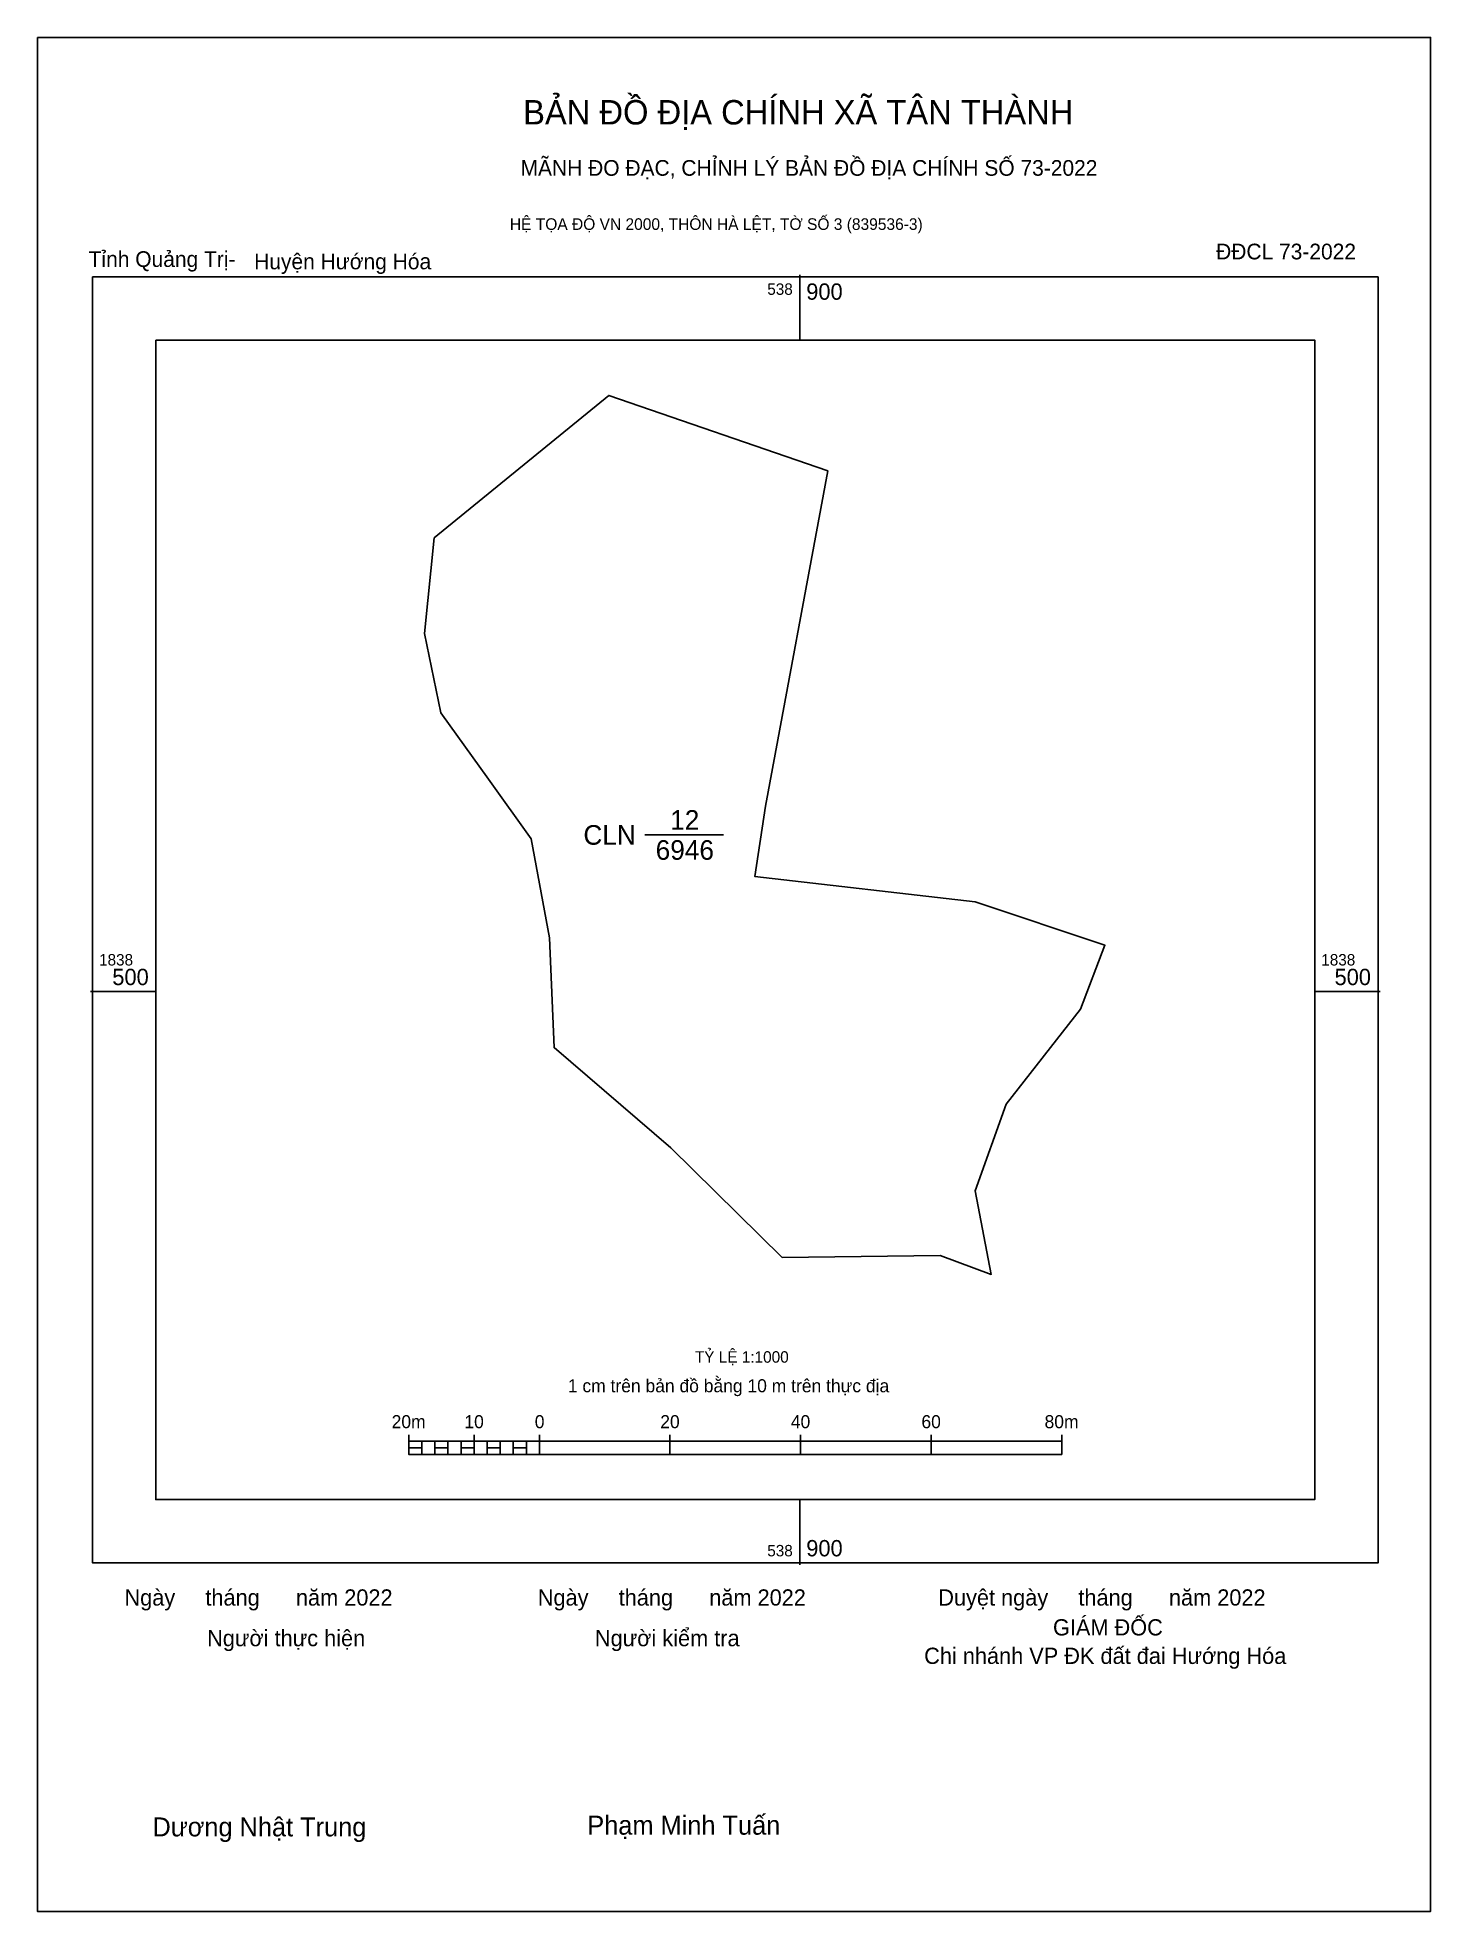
# Model space of a CAD drawing. Extents: x 538783 to 538997, y 1838359 to 1838646.
import ezdxf

# ---------------------------------------------------------------- set-up
doc = ezdxf.new("R2010")
doc.units = 0
for name, color, linetype in [('Level 10', 7, 'Continuous'), ('Level 13', 7, 'Continuous'), ('Level 15', 7, 'Continuous'), ('Level 27', 7, 'Continuous'), ('Level 29', 7, 'Continuous'), ('Level 6', 7, 'Continuous'), ('Level 62', 7, 'Continuous'), ('Level 63', 7, 'Continuous'), ('Level 9', 7, 'Continuous')]:
    doc.layers.add(name, color=color, linetype=linetype)

msp = doc.modelspace()

# ---------------------------------------------------------------- linework, layer by layer
at = {"layer": 'Level 10'}
msp.add_lwpolyline([(538844.01, 1838569.47), (538870.76, 1838591.28), (538904.29, 1838579.71), (538894.78, 1838528.4), (538893.12, 1838517.63), (538926.89, 1838513.75), (538946.73, 1838507.1), (538942.99, 1838497.34), (538931.61, 1838482.75), (538926.88, 1838469.5), (538929.33, 1838456.71), (538921.49, 1838459.6), (538897.32, 1838459.3), (538880.28, 1838476.1), (538862.39, 1838491.43), (538861.68, 1838508.25), (538858.85, 1838523.39), (538852.34, 1838532.51), (538845.01, 1838542.69), (538842.53, 1838554.84)], close=True, dxfattribs=at)
at = {"layer": 'Level 15'}
msp.add_lwpolyline([(538783.26, 1838646.08), (538996.61, 1838646.08), (538996.61, 1838359.17), (538783.26, 1838359.17)], close=True, dxfattribs=at)
at = {"layer": 'Level 27'}
for p, q in [((538844.01, 1838569.47), (538844, 1838569.47)), ((538946.73, 1838507.1), (538946.73, 1838507.11)), ((538862.39, 1838491.43), (538862.38, 1838491.42)), ((538929.33, 1838456.71), (538929.33, 1838456.7))]:
    msp.add_line(p, q, dxfattribs=at)
at = {"layer": 'Level 29'}
msp.add_line((538876.26, 1838523.99), (538888.31, 1838523.99), dxfattribs=at)
at = {"layer": 'Level 62'}
msp.add_lwpolyline([(538801.37, 1838599.74), (538978.88, 1838599.74), (538978.88, 1838422.23), (538801.37, 1838422.23)], close=True, dxfattribs=at)
at = {"layer": 'Level 63'}
for p, q in [((538900, 1838609.74), (538900, 1838599.74)), ((538791.37, 1838500), (538801.37, 1838500)), ((538978.88, 1838500), (538988.88, 1838500)), ((538840.13, 1838432.16), (538840.13, 1838429.16)), ((538840.13, 1838431.16), (538940.13, 1838431.16)), ((538842.13, 1838431.16), (538842.13, 1838429.16)), ((538844.13, 1838431.16), (538844.13, 1838429.16)), ((538846.13, 1838431.16), (538846.13, 1838429.16)), ((538848.13, 1838431.16), (538848.13, 1838429.16)), ((538850.13, 1838432.16), (538850.13, 1838429.16)), ((538850.13, 1838431.16), (538850.13, 1838429.16)), ((538852.13, 1838431.16), (538852.13, 1838429.16)), ((538854.13, 1838431.16), (538854.13, 1838429.16)), ((538856.13, 1838431.16), (538856.13, 1838429.16)), ((538858.13, 1838431.16), (538858.13, 1838429.16)), ((538860.13, 1838432.16), (538860.13, 1838429.16)), ((538860.13, 1838431.16), (538860.13, 1838429.16)), ((538880.13, 1838432.16), (538880.13, 1838429.16)), ((538900.13, 1838432.16), (538900.13, 1838429.16)), ((538920.13, 1838432.16), (538920.13, 1838429.16)), ((538940.13, 1838432.16), (538940.13, 1838429.16)), ((538840.13, 1838429.16), (538940.13, 1838429.16)), ((538900, 1838422.23), (538900, 1838412.23))]:
    msp.add_line(p, q, dxfattribs=at)
for points in [[(538791.69, 1838609.43), (538988.57, 1838609.43), (538988.57, 1838412.54), (538791.69, 1838412.54)], [(538840.13, 1838430.16), (538842.13, 1838430.16), (538842.13, 1838429.16), (538840.13, 1838429.16)], [(538840.13, 1838430.16), (538842.13, 1838430.16), (538842.13, 1838429.16), (538840.13, 1838429.16)], [(538844.13, 1838430.16), (538846.13, 1838430.16), (538846.13, 1838429.16), (538844.13, 1838429.16)], [(538848.13, 1838430.16), (538850.13, 1838430.16), (538850.13, 1838429.16), (538848.13, 1838429.16)], [(538852.13, 1838430.16), (538854.13, 1838430.16), (538854.13, 1838429.16), (538852.13, 1838429.16)], [(538856.13, 1838430.16), (538858.13, 1838430.16), (538858.13, 1838429.16), (538856.13, 1838429.16)]]:
    msp.add_lwpolyline(points, close=True, dxfattribs=at)

# ---------------------------------------------------------------- texts
at = {"layer": 'Level 13'}
for s, p in [('CLN', (538866.87, 1838522.49)), ('12', (538880.16, 1838524.79)), ('6946', (538877.94, 1838520.19))]:
    msp.add_text(s, height=3, dxfattribs=at).set_placement(p)
at = {"layer": 'Level 6'}
msp.add_text('TỶ LỆ 1:1000', height=1.7579, dxfattribs=at).set_placement((538883.94, 1838443.19))
at = {"layer": 'Level 63'}
for s, height, p in [('BẢN ĐỒ ĐỊA CHÍNH XÃ TÂN THÀNH', 3.7437, (538857.64, 1838632.76)), ('MÃNH ĐO ĐẠC, CHỈNH LÝ BẢN ĐỒ ĐỊA CHÍNH SỐ 73-2022', 2.4022, (538857.24, 1838624.91)), ('HỆ TỌA ĐỘ VN 2000, THÔN HÀ LỆT, TỜ SỐ 3 (839536-3)', 1.7782, (538855.61, 1838616.62)), ('538', 1.75, (538895.03, 1838606.68)), ('900', 2.5, (538901, 1838605.93)), ('1838', 1.75, (538792.69, 1838504)), ('1838', 1.75, (538979.88, 1838504)), ('500', 2.5, (538794.72, 1838501)), ('500', 2.5, (538981.91, 1838501)), ('1 cm trên bản đồ bằng 10 m trên thực địa', 2, (538864.49, 1838438.66)), ('20m', 2, (538837.5, 1838433.16)), ('10', 2, (538848.64, 1838433.16)), ('0', 2, (538859.42, 1838433.16)), ('20', 2, (538878.64, 1838433.16)), ('40', 2, (538898.64, 1838433.16)), ('60', 2, (538918.64, 1838433.16)), ('80m', 2, (538937.5, 1838433.16)), ('538', 1.75, (538895.03, 1838413.54)), ('900', 2.5, (538901, 1838413.54)), ('Ngày     tháng      năm 2022', 2.4883, (538796.58, 1838406)), ('Ngày     tháng      năm 2022', 2.4883, (538859.88, 1838406)), ('Duyệt ngày     tháng      năm 2022', 2.4883, (538921.22, 1838406)), ('GIÁM ĐỐC', 2.488, (538938.79, 1838401.43)), ('Người thực hiện', 2.4883, (538809.24, 1838399.78)), ('Người kiểm tra', 2.4883, (538868.63, 1838399.78)), ('Chi nhánh VP ĐK đất đai Hướng Hóa', 2.4883, (538919.06, 1838397.07)), ('Dương Nhật Trung', 2.9024, (538800.87, 1838370.67)), ('Phạm Minh Tuấn', 2.9024, (538867.47, 1838370.93))]:
    msp.add_text(s, height=height, dxfattribs=at).set_placement(p)
at = {"layer": 'Level 9'}
for s, p in [('ĐĐCL 73-2022', (538963.77, 1838612.11)), ('Tỉnh Quảng Trị-', (538791.09, 1838610.95)), ('Huyện Hướng Hóa', (538816.44, 1838610.59))]:
    msp.add_text(s, height=2.4022, dxfattribs=at).set_placement(p)

doc.saveas('drawing.dxf')
